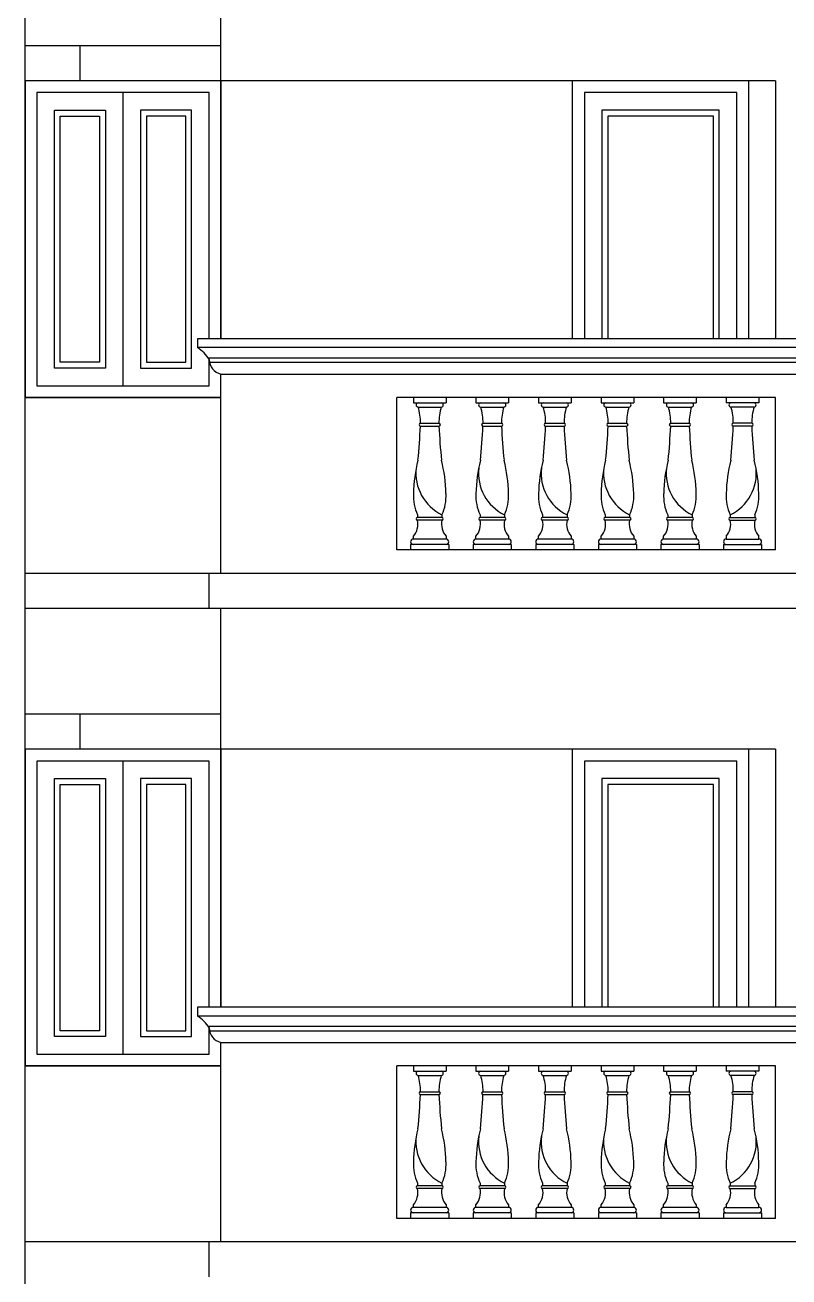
# Model space of a CAD drawing. Header units: metres. Extents: x 10 to 343, y 349 to 530.
# Drawn here: x 241.6 to 244.86, y 464.68 to 470.02 of the extents above; entities that cross this region are included whole.
import ezdxf

# ---------------------------------------------------------------- set-up
doc = ezdxf.new("R2010")
doc.units = ezdxf.units.M

msp = doc.modelspace()

# ---------------------------------------------------------------- linework, layer by layer
at = {"ltscale": 400}
for p, q in [((241.5976, 455.8312), (241.5976, 473.3812)), ((241.5977, 455.8312), (241.5977, 473.3812)), ((242.4327, 469.7812), (242.4327, 470.3812)), ((242.4327, 469.9312), (241.5977, 469.9312)), ((241.8327, 469.7812), (241.8327, 469.9312)), ((242.4327, 469.7812), (241.5977, 469.7812)), ((242.4327, 469.7812), (242.4327, 468.6812)), ((244.7977, 469.7812), (242.4327, 469.7812)), ((242.4327, 469.7812), (242.4327, 468.6812)), ((243.9327, 468.6812), (243.9327, 469.7812)), ((244.6827, 469.7812), (244.6827, 468.6812)), ((244.7977, 469.7812), (244.7977, 468.6812)), ((242.0152, 469.7312), (242.0152, 468.4812)), ((242.3327, 468.6812), (242.3327, 468.6437)), ((242.3327, 468.6812), (242.3327, 468.6437)), ((248.2927, 468.6812), (242.3327, 468.6812)), ((244.7977, 468.6812), (242.3327, 468.6812)), ((248.2927, 468.6437), (242.3327, 468.6437)), ((242.4327, 467.6812), (242.4327, 468.5312)), ((242.4327, 468.5312), (243.1827, 468.5312)), ((242.4327, 467.6812), (242.4327, 468.5312)), ((243.1827, 468.5312), (248.1927, 468.5312)), ((242.4327, 468.4312), (241.5977, 468.4312)), ((243.1827, 467.7812), (243.1827, 468.4312)), ((244.7977, 468.4312), (243.1827, 468.4312)), ((244.7977, 467.7812), (244.7977, 468.4312)), ((244.7977, 467.7812), (243.1827, 467.7812)), ((242.3827, 467.6812), (241.5977, 467.6812)), ((242.3827, 467.5312), (242.3827, 467.6812)), ((248.2427, 467.6812), (242.3827, 467.6812)), ((242.3827, 467.5312), (241.5977, 467.5312)), ((248.2427, 467.5312), (242.3827, 467.5312)), ((242.4327, 466.9312), (242.4327, 467.5312)), ((242.4327, 467.0812), (241.5977, 467.0812)), ((241.8327, 466.9312), (241.8327, 467.0812)), ((242.4327, 466.9312), (241.5977, 466.9312)), ((242.4327, 466.9312), (242.4327, 465.8312)), ((244.7977, 466.9312), (242.4327, 466.9312)), ((242.4327, 466.9312), (242.4327, 465.8312)), ((243.9327, 465.8312), (243.9327, 466.9312)), ((244.6827, 466.9312), (244.6827, 465.8312)), ((244.7977, 466.9312), (244.7977, 465.8312)), ((242.0152, 466.8812), (242.0152, 465.6312)), ((248.2927, 465.8312), (242.3327, 465.8312)), ((244.7977, 465.8312), (242.3327, 465.8312)), ((242.3327, 465.8312), (242.3327, 465.7937)), ((242.3327, 465.8312), (242.3327, 465.7937)), ((248.2927, 465.7937), (242.3327, 465.7937)), ((242.4327, 464.8312), (242.4327, 465.6812)), ((242.4327, 465.6812), (243.1827, 465.6812)), ((242.4327, 464.8312), (242.4327, 465.6812)), ((243.1827, 465.6812), (248.1927, 465.6812)), ((242.4327, 465.5812), (241.5977, 465.5812)), ((243.1827, 464.9312), (243.1827, 465.5812)), ((244.7977, 465.5812), (243.1827, 465.5812)), ((244.7977, 464.9312), (244.7977, 465.5812)), ((244.7977, 464.9312), (243.1827, 464.9312)), ((242.3827, 464.8312), (241.5977, 464.8312)), ((242.3827, 464.6812), (242.3827, 464.8312)), ((248.2427, 464.8312), (242.3827, 464.8312))]:
    msp.add_line(p, q, dxfattribs=at)
for p, q in [((242.3785, 468.6), (244.7977, 468.6)), ((242.3847, 468.5812), (244.7977, 468.5812)), ((244.7977, 468.6), (248.2468, 468.6)), ((244.7977, 468.5812), (248.2407, 468.5812)), ((242.3785, 465.75), (244.7977, 465.75)), ((244.7977, 465.75), (248.2468, 465.75)), ((242.3847, 465.7312), (244.7977, 465.7312)), ((244.7977, 465.7312), (248.2407, 465.7312))]:
    msp.add_line(p, q)
at = {"color": 8}
for p, q in [((243.2536, 468.4312), (243.2536, 468.408)), ((243.3929, 468.4312), (243.3929, 468.408)), ((243.5204, 468.4312), (243.5204, 468.408)), ((243.6596, 468.4312), (243.6596, 468.408)), ((243.7871, 468.4312), (243.7871, 468.408)), ((243.9264, 468.4312), (243.9264, 468.408)), ((244.0539, 468.4312), (244.0539, 468.408)), ((244.1932, 468.4312), (244.1932, 468.408)), ((244.3207, 468.4312), (244.3207, 468.408)), ((244.46, 468.4312), (244.46, 468.408)), ((244.5875, 468.4312), (244.5875, 468.408)), ((244.7268, 468.4312), (244.7268, 468.408)), ((243.2536, 468.408), (243.3929, 468.408)), ((243.2739, 468.3906), (243.3726, 468.3906)), ((243.5204, 468.408), (243.6596, 468.408)), ((243.5407, 468.3906), (243.6393, 468.3906)), ((243.7871, 468.408), (243.9264, 468.408)), ((243.8074, 468.3906), (243.9061, 468.3906)), ((244.0539, 468.408), (244.1932, 468.408)), ((244.0742, 468.3906), (244.1729, 468.3906)), ((244.3207, 468.408), (244.46, 468.408)), ((244.341, 468.3906), (244.4397, 468.3906)), ((244.7268, 468.408), (244.5875, 468.408)), ((244.7064, 468.3906), (244.6078, 468.3906)), ((243.2837, 468.321), (243.3628, 468.321)), ((243.2837, 468.3094), (243.3628, 468.3094)), ((243.5505, 468.321), (243.6295, 468.321)), ((243.5505, 468.3094), (243.6295, 468.3094)), ((243.8172, 468.321), (243.8963, 468.321)), ((243.8172, 468.3094), (243.8963, 468.3094)), ((244.084, 468.321), (244.1631, 468.321)), ((244.084, 468.3094), (244.1631, 468.3094)), ((244.3508, 468.321), (244.4299, 468.321)), ((244.3508, 468.3094), (244.4299, 468.3094)), ((244.6967, 468.321), (244.6176, 468.321)), ((244.6967, 468.3094), (244.6176, 468.3094)), ((243.271, 467.9311), (243.271, 467.9195)), ((243.3755, 467.9311), (243.3755, 467.9195)), ((243.5378, 467.9311), (243.5378, 467.9195)), ((243.6422, 467.9311), (243.6422, 467.9195)), ((243.8045, 467.9311), (243.8045, 467.9195)), ((243.909, 467.9311), (243.909, 467.9195)), ((244.0713, 467.9311), (244.0713, 467.9195)), ((244.1758, 467.9311), (244.1758, 467.9195)), ((244.3381, 467.9311), (244.3381, 467.9195)), ((244.4426, 467.9311), (244.4426, 467.9195)), ((244.6049, 467.9311), (244.6049, 467.9195)), ((244.7093, 467.9311), (244.7093, 467.9195)), ((243.3755, 467.9195), (243.271, 467.9195)), ((243.3755, 467.9079), (243.271, 467.9079)), ((243.6422, 467.9195), (243.5378, 467.9195)), ((243.6422, 467.9079), (243.5378, 467.9079)), ((243.909, 467.9195), (243.8045, 467.9195)), ((243.909, 467.9079), (243.8045, 467.9079)), ((244.1758, 467.9195), (244.0713, 467.9195)), ((244.1758, 467.9079), (244.0713, 467.9079)), ((244.4426, 467.9195), (244.3381, 467.9195)), ((244.4426, 467.9079), (244.3381, 467.9079)), ((244.6049, 467.9195), (244.7093, 467.9195)), ((244.6049, 467.9079), (244.7093, 467.9079)), ((243.2536, 467.8277), (243.2536, 467.8393)), ((243.3929, 467.8277), (243.2536, 467.8277)), ((243.3929, 467.8393), (243.3929, 467.8277)), ((243.5204, 467.8277), (243.5204, 467.8393)), ((243.6596, 467.8277), (243.5204, 467.8277)), ((243.6596, 467.8393), (243.6596, 467.8277)), ((243.7871, 467.8277), (243.7871, 467.8393)), ((243.9264, 467.8277), (243.7871, 467.8277)), ((243.9264, 467.8393), (243.9264, 467.8277)), ((244.0539, 467.8277), (244.0539, 467.8393)), ((244.1932, 467.8277), (244.0539, 467.8277)), ((244.1932, 467.8393), (244.1932, 467.8277)), ((244.3207, 467.8277), (244.3207, 467.8393)), ((244.46, 467.8277), (244.3207, 467.8277)), ((244.46, 467.8393), (244.46, 467.8277)), ((244.5875, 467.8393), (244.5875, 467.8277)), ((244.5875, 467.8277), (244.7268, 467.8277)), ((244.7268, 467.8277), (244.7268, 467.8393)), ((243.4045, 467.8044), (243.242, 467.8044)), ((243.242, 467.8044), (243.242, 467.7812)), ((243.4045, 467.8044), (243.4045, 467.7812)), ((243.6712, 467.8044), (243.5087, 467.8044)), ((243.5087, 467.8044), (243.5087, 467.7812)), ((243.6712, 467.8044), (243.6712, 467.7812)), ((243.938, 467.8044), (243.7755, 467.8044)), ((243.7755, 467.8044), (243.7755, 467.7812)), ((243.938, 467.8044), (243.938, 467.7812)), ((244.2048, 467.8044), (244.0423, 467.8044)), ((244.0423, 467.8044), (244.0423, 467.7812)), ((244.2048, 467.8044), (244.2048, 467.7812)), ((244.4716, 467.8044), (244.3091, 467.8044)), ((244.3091, 467.8044), (244.3091, 467.7812)), ((244.4716, 467.8044), (244.4716, 467.7812)), ((244.5759, 467.8044), (244.7384, 467.8044)), ((244.5759, 467.8044), (244.5759, 467.7812)), ((244.7384, 467.8044), (244.7384, 467.7812)), ((243.2536, 465.5812), (243.2536, 465.558)), ((243.3929, 465.5812), (243.3929, 465.558)), ((243.5204, 465.5812), (243.5204, 465.558)), ((243.6596, 465.5812), (243.6596, 465.558)), ((243.7871, 465.5812), (243.7871, 465.558)), ((243.9264, 465.5812), (243.9264, 465.558)), ((244.0539, 465.5812), (244.0539, 465.558)), ((244.1932, 465.5812), (244.1932, 465.558)), ((244.3207, 465.5812), (244.3207, 465.558)), ((244.46, 465.5812), (244.46, 465.558)), ((244.5875, 465.5812), (244.5875, 465.558)), ((244.7268, 465.5812), (244.7268, 465.558)), ((243.2536, 465.558), (243.3929, 465.558)), ((243.2739, 465.5406), (243.3726, 465.5406)), ((243.5204, 465.558), (243.6596, 465.558)), ((243.5407, 465.5406), (243.6393, 465.5406)), ((243.7871, 465.558), (243.9264, 465.558)), ((243.8074, 465.5406), (243.9061, 465.5406)), ((244.0539, 465.558), (244.1932, 465.558)), ((244.0742, 465.5406), (244.1729, 465.5406)), ((244.3207, 465.558), (244.46, 465.558)), ((244.341, 465.5406), (244.4397, 465.5406)), ((244.7268, 465.558), (244.5875, 465.558)), ((244.7064, 465.5406), (244.6078, 465.5406)), ((243.2837, 465.471), (243.3628, 465.471)), ((243.2837, 465.4594), (243.3628, 465.4594)), ((243.5505, 465.471), (243.6295, 465.471)), ((243.5505, 465.4594), (243.6295, 465.4594)), ((243.8172, 465.471), (243.8963, 465.471)), ((243.8172, 465.4594), (243.8963, 465.4594)), ((244.084, 465.471), (244.1631, 465.471)), ((244.084, 465.4594), (244.1631, 465.4594)), ((244.3508, 465.471), (244.4299, 465.471)), ((244.3508, 465.4594), (244.4299, 465.4594)), ((244.6967, 465.471), (244.6176, 465.471)), ((244.6967, 465.4594), (244.6176, 465.4594)), ((243.271, 465.0811), (243.271, 465.0695)), ((243.3755, 465.0695), (243.271, 465.0695)), ((243.3755, 465.0579), (243.271, 465.0579)), ((243.3755, 465.0811), (243.3755, 465.0695)), ((243.5378, 465.0811), (243.5378, 465.0695)), ((243.6422, 465.0695), (243.5378, 465.0695)), ((243.6422, 465.0579), (243.5378, 465.0579)), ((243.6422, 465.0811), (243.6422, 465.0695)), ((243.8045, 465.0811), (243.8045, 465.0695)), ((243.909, 465.0695), (243.8045, 465.0695)), ((243.909, 465.0579), (243.8045, 465.0579)), ((243.909, 465.0811), (243.909, 465.0695)), ((244.0713, 465.0811), (244.0713, 465.0695)), ((244.1758, 465.0695), (244.0713, 465.0695)), ((244.1758, 465.0579), (244.0713, 465.0579)), ((244.1758, 465.0811), (244.1758, 465.0695)), ((244.3381, 465.0811), (244.3381, 465.0695)), ((244.4426, 465.0695), (244.3381, 465.0695)), ((244.4426, 465.0579), (244.3381, 465.0579)), ((244.4426, 465.0811), (244.4426, 465.0695)), ((244.6049, 465.0811), (244.6049, 465.0695)), ((244.6049, 465.0695), (244.7093, 465.0695)), ((244.6049, 465.0579), (244.7093, 465.0579)), ((244.7093, 465.0811), (244.7093, 465.0695)), ((243.4045, 464.9544), (243.242, 464.9544)), ((243.242, 464.9544), (243.242, 464.9312)), ((243.2536, 464.9777), (243.2536, 464.9893)), ((243.3929, 464.9777), (243.2536, 464.9777)), ((243.3929, 464.9893), (243.3929, 464.9777)), ((243.4045, 464.9544), (243.4045, 464.9312)), ((243.6712, 464.9544), (243.5087, 464.9544)), ((243.5087, 464.9544), (243.5087, 464.9312)), ((243.5204, 464.9777), (243.5204, 464.9893)), ((243.6596, 464.9777), (243.5204, 464.9777)), ((243.6596, 464.9893), (243.6596, 464.9777)), ((243.6712, 464.9544), (243.6712, 464.9312)), ((243.938, 464.9544), (243.7755, 464.9544)), ((243.7755, 464.9544), (243.7755, 464.9312)), ((243.7871, 464.9777), (243.7871, 464.9893)), ((243.9264, 464.9777), (243.7871, 464.9777)), ((243.9264, 464.9893), (243.9264, 464.9777)), ((243.938, 464.9544), (243.938, 464.9312)), ((244.2048, 464.9544), (244.0423, 464.9544)), ((244.0423, 464.9544), (244.0423, 464.9312)), ((244.0539, 464.9777), (244.0539, 464.9893)), ((244.1932, 464.9777), (244.0539, 464.9777)), ((244.1932, 464.9893), (244.1932, 464.9777)), ((244.2048, 464.9544), (244.2048, 464.9312)), ((244.4716, 464.9544), (244.3091, 464.9544)), ((244.3091, 464.9544), (244.3091, 464.9312)), ((244.3207, 464.9777), (244.3207, 464.9893)), ((244.46, 464.9777), (244.3207, 464.9777)), ((244.46, 464.9893), (244.46, 464.9777)), ((244.4716, 464.9544), (244.4716, 464.9312)), ((244.5759, 464.9544), (244.7384, 464.9544)), ((244.5759, 464.9544), (244.5759, 464.9312)), ((244.5875, 464.9893), (244.5875, 464.9777)), ((244.5875, 464.9777), (244.7268, 464.9777)), ((244.7268, 464.9777), (244.7268, 464.9893)), ((244.7384, 464.9544), (244.7384, 464.9312))]:
    msp.add_line(p, q, dxfattribs=at)
at = {"ltscale": 400}
for points in [[(242.4327, 468.6812), (242.4327, 469.7812), (241.5977, 469.7812), (241.5977, 468.4312), (242.4327, 468.4312), (242.4327, 468.5312)], [(242.3827, 468.6812), (242.3827, 469.7312), (241.6477, 469.7312), (241.6477, 468.4812), (242.3827, 468.4812), (242.3827, 468.5937)], [(244.6327, 468.6812), (244.6327, 469.7312), (243.9827, 469.7312), (243.9827, 468.6812)], [(244.5577, 468.6812), (244.5577, 469.6562), (244.0577, 469.6562), (244.0577, 468.6812)], [(244.5327, 468.6812), (244.5327, 469.6312), (244.0827, 469.6312), (244.0827, 468.6812)], [(242.4327, 465.8312), (242.4327, 466.9312), (241.5977, 466.9312), (241.5977, 465.5812), (242.4327, 465.5812), (242.4327, 465.6812)], [(242.3827, 465.8312), (242.3827, 466.8812), (241.6477, 466.8812), (241.6477, 465.6312), (242.3827, 465.6312), (242.3827, 465.7437)], [(244.6327, 465.8312), (244.6327, 466.8812), (243.9827, 466.8812), (243.9827, 465.8312)], [(244.5577, 465.8312), (244.5577, 466.8062), (244.0577, 466.8062), (244.0577, 465.8312)], [(244.5327, 465.8312), (244.5327, 466.7812), (244.0827, 466.7812), (244.0827, 465.8312)]]:
    msp.add_lwpolyline(points, dxfattribs=at)
for points in [[(241.7227, 469.6562), (241.9402, 469.6562), (241.9402, 468.5562), (241.7227, 468.5562)], [(242.3077, 469.6562), (242.0902, 469.6562), (242.0902, 468.5562), (242.3077, 468.5562)], [(241.7477, 469.6312), (241.9152, 469.6312), (241.9152, 468.5812), (241.7477, 468.5812)], [(242.2827, 469.6312), (242.1152, 469.6312), (242.1152, 468.5812), (242.2827, 468.5812)], [(241.7227, 466.8062), (241.9402, 466.8062), (241.9402, 465.7062), (241.7227, 465.7062)], [(241.7477, 466.7812), (241.9152, 466.7812), (241.9152, 465.7312), (241.7477, 465.7312)], [(242.3077, 466.8062), (242.0902, 466.8062), (242.0902, 465.7062), (242.3077, 465.7062)], [(242.2827, 466.7812), (242.1152, 466.7812), (242.1152, 465.7312), (242.2827, 465.7312)]]:
    msp.add_lwpolyline(points, close=True, dxfattribs=at)
for centre, radius, start, end in [((242.2498, 468.5109), 0.1566, 31.3538, 58.0252), ((242.2498, 468.5109), 0.1566, 31.3538, 58.0252), ((242.4476, 468.5936), 0.0642, 181.1052, 256.5382), ((242.2498, 465.6609), 0.1566, 31.3538, 58.0252), ((242.2498, 465.6609), 0.1566, 31.3538, 58.0252), ((242.4476, 465.7436), 0.0642, 181.1052, 256.5382), ((242.4476, 465.7436), 0.0642, 181.1052, 256.5382)]:
    msp.add_arc(centre, radius, start, end, dxfattribs=at)
at = {"color": 8}
for centre, radius, start, end in [((243.2739, 468.3993), 0.00871, 90, 270), ((243.0546, 468.3231), 0.2294, 359.478, 17.1243), ((243.5918, 468.3231), 0.2294, 162.8757, 180.522), ((243.3726, 468.3993), 0.00871, 270, 90), ((243.5407, 468.3993), 0.00871, 90, 270), ((243.3214, 468.3231), 0.2294, 359.478, 17.1243), ((243.8586, 468.3231), 0.2294, 162.8757, 180.522), ((243.6393, 468.3993), 0.00871, 270, 90), ((243.8074, 468.3993), 0.00871, 90, 270), ((243.5882, 468.3231), 0.2294, 359.478, 17.1243), ((244.1254, 468.3231), 0.2294, 162.8757, 180.522), ((243.9061, 468.3993), 0.00871, 270, 90), ((244.0742, 468.3993), 0.00871, 90, 270), ((243.855, 468.3231), 0.2294, 359.478, 17.1243), ((244.3921, 468.3231), 0.2294, 162.8757, 180.522), ((244.1729, 468.3993), 0.00871, 270, 90), ((244.341, 468.3993), 0.00871, 90, 270), ((244.1217, 468.3231), 0.2294, 359.478, 17.1243), ((244.6589, 468.3231), 0.2294, 162.8757, 180.522), ((244.4397, 468.3993), 0.00871, 270, 90), ((244.6078, 468.3993), 0.00871, 90, 270), ((244.3885, 468.3231), 0.2294, 359.478, 17.1243), ((244.9257, 468.3231), 0.2294, 162.8757, 180.522), ((244.7064, 468.3993), 0.00871, 270, 90), ((240.6643, 468.4272), 2.622, 354.2273, 357.4236), ((243.2837, 468.3152), 0.0058, 90, 90), ((243.2837, 468.3152), 0.0058, 90, 270), ((243.3628, 468.3152), 0.0058, 270, 90), ((245.9821, 468.4272), 2.622, 182.5764, 185.7727), ((240.9311, 468.4272), 2.622, 354.2273, 357.4236), ((243.5505, 468.3152), 0.0058, 90, 90), ((243.5505, 468.3152), 0.0058, 90, 270), ((243.6295, 468.3152), 0.0058, 270, 90), ((246.2489, 468.4272), 2.622, 182.5764, 185.7727), ((241.1979, 468.4272), 2.622, 354.2273, 357.4236), ((243.8172, 468.3152), 0.0058, 90, 90), ((243.8172, 468.3152), 0.0058, 90, 270), ((243.8963, 468.3152), 0.0058, 270, 90), ((246.5157, 468.4272), 2.622, 182.5764, 185.7727), ((241.4647, 468.4272), 2.622, 354.2273, 357.4236), ((244.084, 468.3152), 0.0058, 90, 90), ((244.084, 468.3152), 0.0058, 90, 270), ((244.1631, 468.3152), 0.0058, 270, 90), ((246.7824, 468.4272), 2.622, 182.5764, 185.7727), ((241.7315, 468.4272), 2.622, 354.2273, 357.4236), ((244.3508, 468.3152), 0.0058, 90, 90), ((244.3508, 468.3152), 0.0058, 90, 270), ((244.4299, 468.3152), 0.0058, 270, 90), ((247.0492, 468.4272), 2.622, 182.5764, 185.7727), ((241.9982, 468.4272), 2.622, 354.2273, 357.4236), ((244.6176, 468.3152), 0.0058, 90, 270), ((244.6967, 468.3152), 0.0058, 90, 90), ((244.6967, 468.3152), 0.0058, 270, 90), ((247.316, 468.4272), 2.622, 182.5764, 185.7727), ((243.878, 468.009), 0.6244, 165.6729, 178.852), ((242.7684, 468.009), 0.6244, 1.148, 14.3271), ((244.1448, 468.009), 0.6244, 165.6729, 178.852), ((243.0352, 468.009), 0.6244, 1.148, 14.3271), ((244.4116, 468.009), 0.6244, 165.6729, 178.852), ((243.302, 468.009), 0.6244, 1.148, 14.3271), ((244.6784, 468.009), 0.6244, 165.6729, 178.852), ((243.5687, 468.009), 0.6244, 1.148, 14.3271), ((244.9452, 468.009), 0.6244, 165.6729, 178.852), ((243.8355, 468.009), 0.6244, 1.148, 14.3271), ((245.2119, 468.009), 0.6244, 165.6729, 178.852), ((244.1023, 468.009), 0.6244, 1.148, 14.3271), ((243.4434, 468.0109), 0.19, 176.7935, 204.824), ((243.203, 468.0109), 0.19, 335.176, 3.2065), ((243.7102, 468.0109), 0.19, 176.7935, 204.824), ((243.4698, 468.0109), 0.19, 335.176, 3.2065), ((243.977, 468.0109), 0.19, 176.7935, 204.824), ((243.7366, 468.0109), 0.19, 335.176, 3.2065), ((244.2437, 468.0109), 0.19, 176.7935, 204.824), ((244.0034, 468.0109), 0.19, 335.176, 3.2065), ((244.5105, 468.0109), 0.19, 176.7935, 204.824), ((244.2701, 468.0109), 0.19, 335.176, 3.2065), ((244.7773, 468.0109), 0.19, 176.7935, 204.824), ((244.5369, 468.0109), 0.19, 335.176, 3.2065), ((243.1931, 467.8911), 0.0797, 319.3784, 12.1474), ((243.271, 467.9137), 0.0058, 90, 270), ((243.271, 467.9137), 0.0058, 90, 270), ((243.4533, 467.8911), 0.0797, 167.8526, 220.6216), ((243.3755, 467.9137), 0.0058, 270, 90), ((243.4599, 467.8911), 0.0797, 319.3784, 12.1474), ((243.5378, 467.9137), 0.0058, 90, 270), ((243.5378, 467.9137), 0.0058, 90, 270), ((243.7201, 467.8911), 0.0797, 167.8526, 220.6216), ((243.6422, 467.9137), 0.0058, 270, 90), ((243.7267, 467.8911), 0.0797, 319.3784, 12.1474), ((243.8045, 467.9137), 0.0058, 90, 270), ((243.8045, 467.9137), 0.0058, 90, 270), ((243.9869, 467.8911), 0.0797, 167.8526, 220.6216), ((243.909, 467.9137), 0.0058, 270, 90), ((243.9935, 467.8911), 0.0797, 319.3784, 12.1474), ((244.0713, 467.9137), 0.0058, 90, 270), ((244.0713, 467.9137), 0.0058, 90, 270), ((244.2537, 467.8911), 0.0797, 167.8526, 220.6216), ((244.1758, 467.9137), 0.0058, 270, 90), ((244.2602, 467.8911), 0.0797, 319.3784, 12.1474), ((244.3381, 467.9137), 0.0058, 90, 270), ((244.3381, 467.9137), 0.0058, 90, 270), ((244.5204, 467.8911), 0.0797, 167.8526, 220.6216), ((244.4426, 467.9137), 0.0058, 270, 90), ((244.527, 467.8911), 0.0797, 319.3784, 12.1474), ((244.6049, 467.9137), 0.0058, 90, 270), ((244.7872, 467.8911), 0.0797, 167.8526, 220.6216), ((244.7093, 467.9137), 0.0058, 270, 90), ((244.7093, 467.9137), 0.0058, 270, 90), ((243.2536, 467.8161), 0.0116, 90, 270), ((243.3929, 467.8161), 0.0116, 270, 90), ((243.5204, 467.8161), 0.0116, 90, 270), ((243.6596, 467.8161), 0.0116, 270, 90), ((243.7871, 467.8161), 0.0116, 90, 270), ((243.9264, 467.8161), 0.0116, 270, 90), ((244.0539, 467.8161), 0.0116, 90, 270), ((244.1932, 467.8161), 0.0116, 270, 90), ((244.3207, 467.8161), 0.0116, 90, 270), ((244.46, 467.8161), 0.0116, 270, 90), ((244.5875, 467.8161), 0.0116, 90, 270), ((244.7268, 467.8161), 0.0116, 270, 90), ((243.2739, 465.5493), 0.00871, 90, 270), ((243.0546, 465.4731), 0.2294, 359.478, 17.1243), ((243.5918, 465.4731), 0.2294, 162.8757, 180.522), ((243.3726, 465.5493), 0.00871, 270, 90), ((243.5407, 465.5493), 0.00871, 90, 270), ((243.3214, 465.4731), 0.2294, 359.478, 17.1243), ((243.8586, 465.4731), 0.2294, 162.8757, 180.522), ((243.6393, 465.5493), 0.00871, 270, 90), ((243.8074, 465.5493), 0.00871, 90, 270), ((243.5882, 465.4731), 0.2294, 359.478, 17.1243), ((244.1254, 465.4731), 0.2294, 162.8757, 180.522), ((243.9061, 465.5493), 0.00871, 270, 90), ((244.0742, 465.5493), 0.00871, 90, 270), ((243.855, 465.4731), 0.2294, 359.478, 17.1243), ((244.3921, 465.4731), 0.2294, 162.8757, 180.522), ((244.1729, 465.5493), 0.00871, 270, 90), ((244.341, 465.5493), 0.00871, 90, 270), ((244.1217, 465.4731), 0.2294, 359.478, 17.1243), ((244.6589, 465.4731), 0.2294, 162.8757, 180.522), ((244.4397, 465.5493), 0.00871, 270, 90), ((244.6078, 465.5493), 0.00871, 90, 270), ((244.3885, 465.4731), 0.2294, 359.478, 17.1243), ((244.9257, 465.4731), 0.2294, 162.8757, 180.522), ((244.7064, 465.5493), 0.00871, 270, 90), ((240.6643, 465.5772), 2.622, 354.2273, 357.4236), ((243.2837, 465.4652), 0.0058, 90, 90), ((243.2837, 465.4652), 0.0058, 90, 270), ((243.3628, 465.4652), 0.0058, 270, 90), ((245.9821, 465.5772), 2.622, 182.5764, 185.7727), ((240.9311, 465.5772), 2.622, 354.2273, 357.4236), ((243.5505, 465.4652), 0.0058, 90, 90), ((243.5505, 465.4652), 0.0058, 90, 270), ((243.6295, 465.4652), 0.0058, 270, 90), ((246.2489, 465.5772), 2.622, 182.5764, 185.7727), ((241.1979, 465.5772), 2.622, 354.2273, 357.4236), ((243.8172, 465.4652), 0.0058, 90, 90), ((243.8172, 465.4652), 0.0058, 90, 270), ((243.8963, 465.4652), 0.0058, 270, 90), ((246.5157, 465.5772), 2.622, 182.5764, 185.7727), ((241.4647, 465.5772), 2.622, 354.2273, 357.4236), ((244.084, 465.4652), 0.0058, 90, 90), ((244.084, 465.4652), 0.0058, 90, 270), ((244.1631, 465.4652), 0.0058, 270, 90), ((246.7824, 465.5772), 2.622, 182.5764, 185.7727), ((241.7315, 465.5772), 2.622, 354.2273, 357.4236), ((244.3508, 465.4652), 0.0058, 90, 90), ((244.3508, 465.4652), 0.0058, 90, 270), ((244.4299, 465.4652), 0.0058, 270, 90), ((247.0492, 465.5772), 2.622, 182.5764, 185.7727), ((241.9982, 465.5772), 2.622, 354.2273, 357.4236), ((244.6176, 465.4652), 0.0058, 90, 270), ((244.6967, 465.4652), 0.0058, 90, 90), ((244.6967, 465.4652), 0.0058, 270, 90), ((247.316, 465.5772), 2.622, 182.5764, 185.7727), ((243.878, 465.159), 0.6244, 165.6729, 178.852), ((242.7684, 465.159), 0.6244, 1.148, 14.3271), ((244.1448, 465.159), 0.6244, 165.6729, 178.852), ((243.0352, 465.159), 0.6244, 1.148, 14.3271), ((244.4116, 465.159), 0.6244, 165.6729, 178.852), ((243.302, 465.159), 0.6244, 1.148, 14.3271), ((244.6784, 465.159), 0.6244, 165.6729, 178.852), ((243.5687, 465.159), 0.6244, 1.148, 14.3271), ((244.9452, 465.159), 0.6244, 165.6729, 178.852), ((243.8355, 465.159), 0.6244, 1.148, 14.3271), ((245.2119, 465.159), 0.6244, 165.6729, 178.852), ((244.1023, 465.159), 0.6244, 1.148, 14.3271), ((243.4434, 465.1609), 0.19, 176.7935, 204.824), ((243.203, 465.1609), 0.19, 335.176, 3.2065), ((243.7102, 465.1609), 0.19, 176.7935, 204.824), ((243.4698, 465.1609), 0.19, 335.176, 3.2065), ((243.977, 465.1609), 0.19, 176.7935, 204.824), ((243.7366, 465.1609), 0.19, 335.176, 3.2065), ((244.2437, 465.1609), 0.19, 176.7935, 204.824), ((244.0034, 465.1609), 0.19, 335.176, 3.2065), ((244.5105, 465.1609), 0.19, 176.7935, 204.824), ((244.2701, 465.1609), 0.19, 335.176, 3.2065), ((244.7773, 465.1609), 0.19, 176.7935, 204.824), ((244.5369, 465.1609), 0.19, 335.176, 3.2065), ((243.1931, 465.0411), 0.0797, 319.3784, 12.1474), ((243.271, 465.0637), 0.0058, 90, 270), ((243.271, 465.0637), 0.0058, 90, 270), ((243.4533, 465.0411), 0.0797, 167.8526, 220.6216), ((243.3755, 465.0637), 0.0058, 270, 90), ((243.4599, 465.0411), 0.0797, 319.3784, 12.1474), ((243.5378, 465.0637), 0.0058, 90, 270), ((243.5378, 465.0637), 0.0058, 90, 270), ((243.7201, 465.0411), 0.0797, 167.8526, 220.6216), ((243.6422, 465.0637), 0.0058, 270, 90), ((243.7267, 465.0411), 0.0797, 319.3784, 12.1474), ((243.8045, 465.0637), 0.0058, 90, 270), ((243.8045, 465.0637), 0.0058, 90, 270), ((243.9869, 465.0411), 0.0797, 167.8526, 220.6216), ((243.909, 465.0637), 0.0058, 270, 90), ((243.9935, 465.0411), 0.0797, 319.3784, 12.1474), ((244.0713, 465.0637), 0.0058, 90, 270), ((244.0713, 465.0637), 0.0058, 90, 270), ((244.2537, 465.0411), 0.0797, 167.8526, 220.6216), ((244.1758, 465.0637), 0.0058, 270, 90), ((244.2602, 465.0411), 0.0797, 319.3784, 12.1474), ((244.3381, 465.0637), 0.0058, 90, 270), ((244.3381, 465.0637), 0.0058, 90, 270), ((244.5204, 465.0411), 0.0797, 167.8526, 220.6216), ((244.4426, 465.0637), 0.0058, 270, 90), ((244.527, 465.0411), 0.0797, 319.3784, 12.1474), ((244.6049, 465.0637), 0.0058, 90, 270), ((244.7872, 465.0411), 0.0797, 167.8526, 220.6216), ((244.7093, 465.0637), 0.0058, 270, 90), ((244.7093, 465.0637), 0.0058, 270, 90), ((243.2536, 464.9661), 0.0116, 90, 270), ((243.3929, 464.9661), 0.0116, 270, 90), ((243.5204, 464.9661), 0.0116, 90, 270), ((243.6596, 464.9661), 0.0116, 270, 90), ((243.7871, 464.9661), 0.0116, 90, 270), ((243.9264, 464.9661), 0.0116, 270, 90), ((244.0539, 464.9661), 0.0116, 90, 270), ((244.1932, 464.9661), 0.0116, 270, 90), ((244.3207, 464.9661), 0.0116, 90, 270), ((244.46, 464.9661), 0.0116, 270, 90), ((244.5875, 464.9661), 0.0116, 90, 270), ((244.7268, 464.9661), 0.0116, 270, 90)]:
    msp.add_arc(centre, radius, start, end, dxfattribs=at)
at = {"color": 8, "ltscale": 0.5}
for centre, start, end in [((243.4608, 468.1081), 173.268, 244.2528), ((243.7276, 468.1081), 173.268, 244.2528), ((243.9944, 468.1081), 173.268, 244.2528), ((244.2611, 468.1081), 173.268, 244.2528), ((244.5279, 468.1081), 173.268, 244.2528), ((244.5195, 468.1081), 295.7472, 6.732), ((243.4608, 465.2581), 173.268, 244.2528), ((243.7276, 465.2581), 173.268, 244.2528), ((243.9944, 465.2581), 173.268, 244.2528), ((244.2611, 465.2581), 173.268, 244.2528), ((244.5279, 465.2581), 173.268, 244.2528), ((244.5195, 465.2581), 295.7472, 6.732)]:
    msp.add_arc(centre, 0.1965, start, end, dxfattribs=at)

doc.saveas('drawing.dxf')
